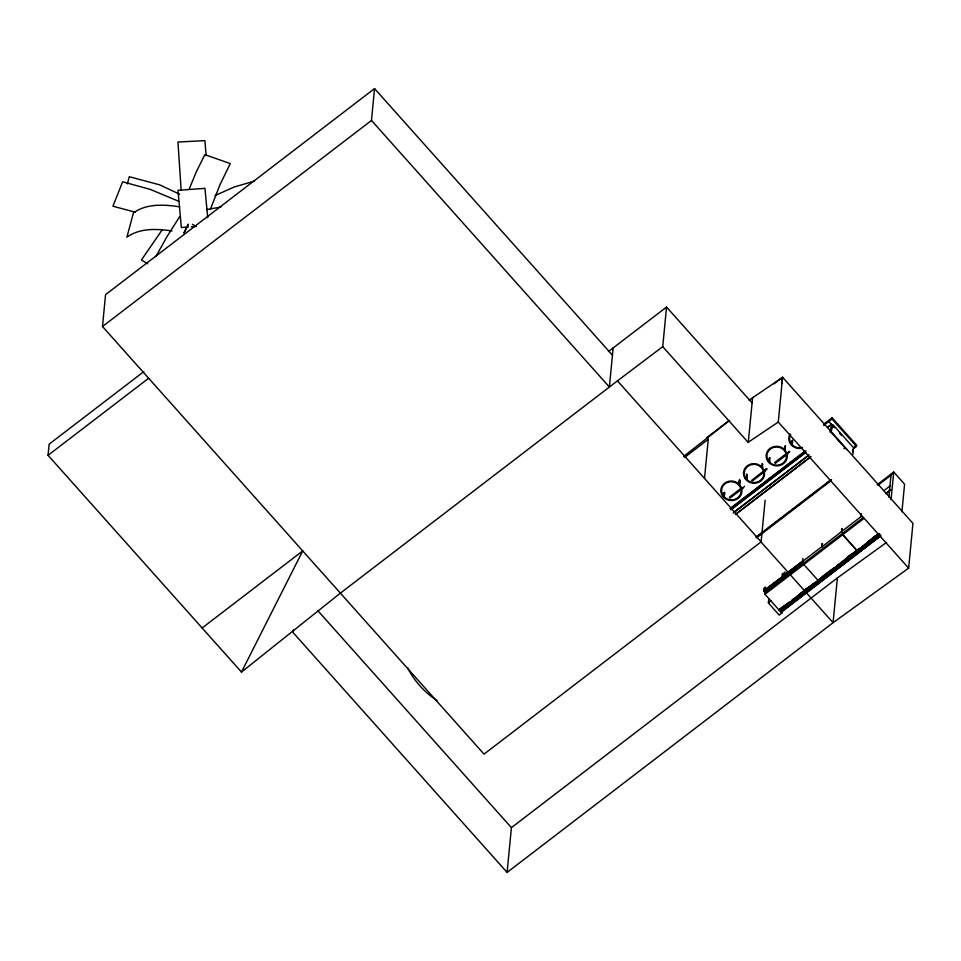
<?xml version="1.0" encoding="UTF-8"?>
<svg xmlns="http://www.w3.org/2000/svg" width="961" height="961" viewBox="0 0 961 961"><rect width="100%" height="100%" fill="white"/><g stroke="black" fill="none" stroke-linecap="round" stroke-linejoin="round"><path stroke-width="1.44" d="M722.972 495.684L724.486 496.441M745.628 478.314L747.141 479.083M790.951 443.598L792.465 444.354M612.457 355.186L374.55 88.58L105.554 294.667L102.491 326.524L484.044 754.133L761.124 541.86L617.455 380.868L340.386 593.129L241.487 672.087L48.05 455.31L49.119 444.174L143.802 371.643M293.441 629.827L293.177 632.662L507.108 872.42L833.067 622.704L908.638 568.143L912.95 523.361L782.59 377.277L749.075 400.196M102.491 326.524L371.487 120.449L374.55 88.58M507.108 872.42L511.42 827.649L837.379 577.933L886.559 542.424M613.154 347.966L609.382 387.043L371.487 120.449M617.455 380.868L662.73 346.645L666.538 307.052L752.091 402.923M704.497 478.41L708.257 439.321L706.767 437.639L728.846 420.726M723.032 495.852L723.297 493.149M724.678 492.176C725.339 496.513 722.732 497.065 723.849 492.669M738.841 481.185L738.589 483.876L739.429 484.993M739.129 483.527L739.514 479.467M739.55 482.014L739.285 484.752L738.577 483.863M739.838 484.32L740.222 480.308M752.619 397.434L748.271 442.516L662.73 346.645M746.637 479.335L746.637 473.965M746.397 479.287L746.661 476.608M746.961 478.794L747.346 474.818M761.785 466.169L762.049 463.454M762.493 466.962L762.746 464.283M765.124 500.249L761.1 542.052L833.067 622.704L837.379 577.933M769.809 461.712L768.932 460.679L769.172 457.953M770.001 457.448L769.617 461.436L768.896 460.679M781.677 383.655L782.266 377.529M908.638 568.143L778.278 422.059L782.59 377.277L773.965 383.895M764.067 588.18L763.791 591.159L765.148 592.685L764.992 594.258L781.834 613.118L779.239 615.112L768.38 602.931L768.8 598.583M764.475 588.637L764.187 591.616L783.455 576.864L783.335 573.429M764.56 590.246L764.824 587.483M765.136 589.537L763.791 591.159L783.047 576.408L765.28 589.694L765.533 587.027M784.452 448.811L784.705 446.096M784.741 450.277L784.861 447.297M785.149 449.604L785.533 445.592M792.657 440.09L792.272 444.078L791.828 440.594M782.074 574.101L782.218 577.225M779.491 609.238L779.383 610.379L879.507 533.679M779.876 609.322L789.353 602.391M783.443 573.549L783.155 576.528L783.659 573.176M879.82 535.457L781.125 611.064L781.017 612.205L880.901 535.685L781.101 612.301L781.197 611.208L880.204 535.529M880.168 535.013L781.473 610.631L781.473 607.424M784.981 571.867L784.861 574.69L802.627 561.404L803.985 562.93L803.84 564.491L818.231 580.624M781.834 613.118L782.254 608.757M802.627 561.404L802.915 558.425M830.46 429.123L830.328 432.018M834.508 427.609L831.517 424.269L830.784 431.801L845.175 447.934L844.202 448.679M823.709 425.387L832.022 419.02L832.142 417.759L856.575 445.159L856.455 446.409L853.224 448.895L852.948 451.718M831.241 431.825L831.986 425.074M831.217 430.576L831.481 427.825M831.373 430.456L831.77 426.336M803.036 561.861L783.78 576.612L783.371 576.156L821.895 546.653L822.184 543.662M821.895 546.653L822.316 543.818M822.027 546.797L822.508 543.421M845.175 447.934L844.251 448.21M822.352 546.557L841.476 531.649L841.764 528.658M857.236 550.737L842.845 534.616L843.001 533.043L841.632 531.517L841.92 528.538M764.992 594.258L842.677 534.736L842.833 533.163L841.476 531.649M852.827 454.541L853.38 448.763M841.632 531.517L860.732 516.886L861.02 513.907M861.344 513.654L860.732 516.886M888.901 497.101L891.003 475.251L893.718 472.019L904.577 484.188L901.935 511.72M891.063 499.54L893.718 472.019L877.177 484.692M738.468 508.789L737.784 509.594M799.552 462.025L798.891 462.782M830.772 431.309L830.268 431.933M762.553 467.154L761.244 466.578L761.592 466.025M785.221 449.796L783.9 449.219M127.369 183.863L129.291 176.716L159.526 184.8L179.731 194.23M744.475 486.206L743.454 487.72M766.085 468.74L765.388 469.605M767.13 468.848L766.602 469.845M788.741 451.382L788.428 451.85M789.786 451.49L789.257 452.487M210.291 209.546L220.093 184.428L230.292 163.598L204.885 154.661L196.368 171.671L189.401 188.548M183.851 233.139L187.912 224.898M184.2 232.586L188.356 224.129M241.487 672.087L302.715 550.917L202.122 627.989M155.826 256.623L167.214 236.262L179.623 216.706M162.385 229.535L141.399 260.011L147.766 263.794M783.371 576.156L784.729 574.534M783.912 448.799L784.608 449.952M768.38 486.158L769.413 485.485M683.559 456.463L729.603 420.486M48.05 455.31L148.643 378.25M608.385 351.606L666.538 307.052M684.496 457.52L708.257 439.321M823.829 424.125L832.142 417.759M729.327 497.269L742.288 487.347M764.944 469.989L751.526 480.5M774.65 462.553L787.612 452.619M729.94 498.122L742.901 488.2M752.607 480.764L765.557 470.83M775.263 463.406L788.224 453.472M827.962 426.984L831.517 424.269M828.022 427.201L831.493 424.546M730.276 508.369L804.801 451.274M730.228 508.837L805.943 450.841M732.162 508.465L749.964 494.819M752.331 493.005L805.75 452.09M730.925 509.847L805.702 452.559M733.868 512.237L808.802 455.046M733.207 513.102L808.838 455.286M735.261 514.543L810.892 456.607M735.645 514.387L810.724 456.871M854.245 446.937L856.575 445.159M756.019 537.079L830.929 479.683M757.172 536.718L760.692 534.028M762.073 532.971L764.415 531.169M767.935 528.478L785.545 514.988M787.888 513.186L790.23 511.396M791.528 510.399L802.087 502.315M807.961 497.81L818.52 489.726M824.502 485.137L831.553 479.743M756.343 537.944L831.253 480.548M877.934 485.269L891.003 475.251M883.916 490.759L889.874 486.014M885.85 493.461L890.607 489.822M885.838 493.654L890.595 490.002M765.28 589.694L781.942 576.924M787.239 572.864L802.243 561.38M765.148 592.685L842.833 533.163M843.001 533.043L862.918 517.775M842.845 534.616L863.939 518.447M768.38 602.931L770.962 600.949M804.465 590.102L806.844 588.288M848.467 556.395L852.035 553.668M873.441 537.271L875.819 535.445M789.389 602.03L779.575 609.382L779.467 610.475L879.351 533.956M791.768 600.205L794.146 598.391M799.792 593.886L814.363 582.907M822.376 576.576L834.58 567.41M836.959 565.597L839.337 563.771M846.16 558.365L859.554 548.287M868.756 541.055L878.582 533.703M779.767 609.538L785.714 604.986M796.417 596.793L810.688 585.862M819.012 579.483L830.905 570.366M841.608 562.173L855.867 551.242M865.38 543.95L876.084 535.757M792.921 599.664L834.544 567.771M836.923 565.957L859.518 548.647M861.897 546.821L878.546 534.064M781.197 610.331L879.892 534.712M880.096 535.757L781.125 611.064M880.168 535.89L781.509 611.148M800.753 461.364L799.972 461.628M770.241 484.728L769.509 485.185M739.646 508.165L738.877 508.441M748.307 442.204L778.278 422.059M215.012 195.564L234.04 187.071L254.593 181.04M206.555 209.57L220.946 207.047M188.452 227.012L181.353 227.529L177.965 190.302L204.957 188.344L207.708 217.618M191.287 226.808L195.551 226.496M179.755 206.831C164.247 204.549 146.889 203.251 133.447 212.898L126.9 237.187C139.994 227.805 156.859 228.754 172.007 230.964M135.405 212.213L112.942 206.231L122.624 181.785L150.216 189.389L178.962 201.39M192.356 224.261L196.176 226.532M832.935 424.654L853.644 447.886M832.022 419.02L856.455 446.409M839.47 433.171L841.464 435.405M828.778 421.495L833.475 426.756M831.313 432.138L833.271 434.336M837.187 438.721L840.118 442.012M845.007 447.502L846.965 449.688M799.996 462.049L799.444 462.001M842.677 534.736L857.08 550.869M761.244 466.517L761.953 467.31M317.755 610.607L511.42 827.649M206.147 155.694L204.921 140.642L177.941 142.036L181.161 190.218M436.907 700.521A88.364 81.985 5.5 0 1 407.524 667.595M802.507 448.102A10.547 9.778 5.5 0 1 791.275 444.907A10.547 9.778 5.5 0 1 790.002 434.072M802.291 447.43A9.79 9.081 5.5 0 1 791.852 444.462A9.79 9.081 5.5 0 1 790.663 434.408M767.803 461.22A10.547 9.778 5.5 0 0 786.026 460.727A10.547 9.778 5.5 0 0 776.224 446.3A10.547 9.778 5.5 0 0 767.803 461.22M768.428 460.86A9.79 9.081 5.5 0 0 785.365 460.391A9.79 9.081 5.5 0 0 776.26 446.997A9.79 9.081 5.5 0 0 768.428 460.86M745.135 478.578A10.547 9.778 5.5 0 0 763.37 478.085A10.547 9.778 5.5 0 0 753.568 463.658A10.547 9.778 5.5 0 0 745.135 478.578M745.772 478.218A9.79 9.081 5.5 0 0 762.71 477.749A9.79 9.081 5.5 0 0 753.604 464.355A9.79 9.081 5.5 0 0 745.772 478.218M722.48 495.936A10.547 9.778 5.5 0 0 740.715 495.444A10.547 9.778 5.5 0 0 730.913 481.017A10.547 9.778 5.5 0 0 722.48 495.936M723.116 495.576A9.79 9.081 5.5 0 0 740.042 495.119A9.79 9.081 5.5 0 0 730.937 481.713A9.79 9.081 5.5 0 0 723.116 495.576"/></g></svg>
